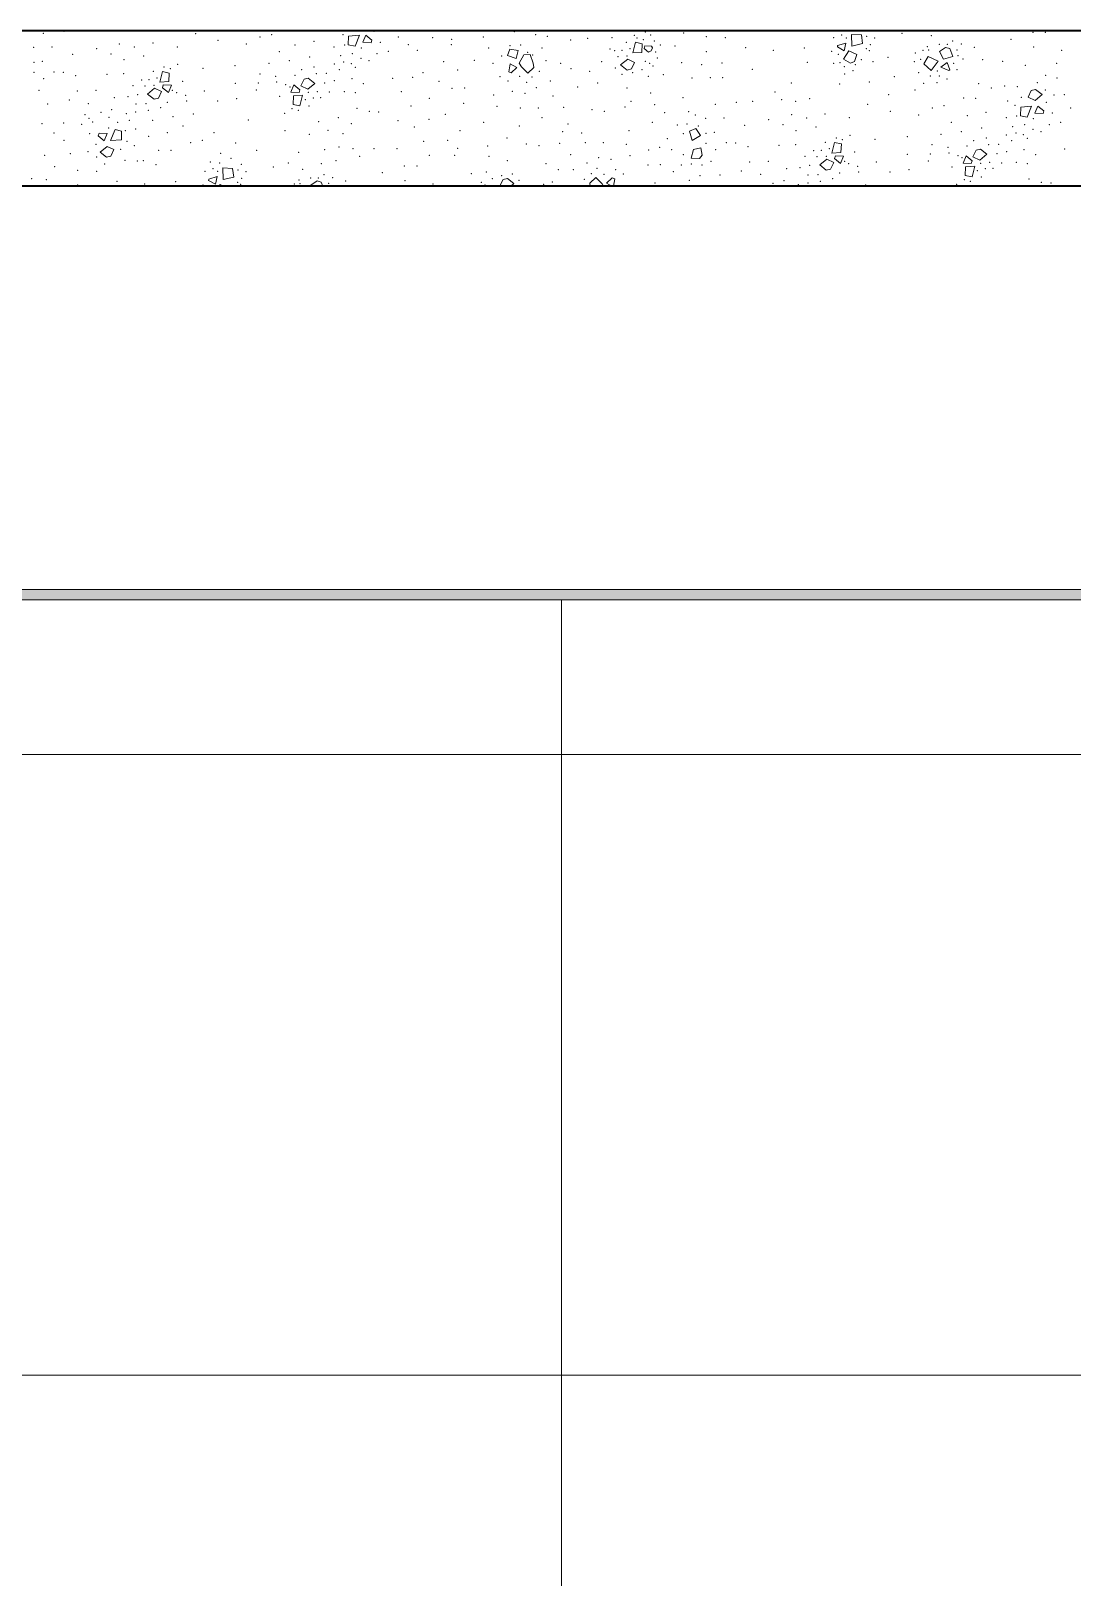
# Model space of a CAD drawing. Header units: metres. Extents: x -1.9 to 95.3, y -2.2 to 2.5.
# Drawn here: x 85.226 to 86.232, y 0.09 to 1.585 of the extents above; entities that cross this region are included whole.
import ezdxf

# ---------------------------------------------------------------- set-up
doc = ezdxf.new("R2010")
doc.units = ezdxf.units.M
doc.header["$MEASUREMENT"] = 0
doc.layers.add('FORRO.EXEC', color=7, linetype='Continuous')
doc.layers.add('LAJES.EST', color=7, linetype='Continuous')
for name, color, linetype, lineweight in [('FORRO.EXEC_Caneta_No__241', 7, 'Continuous', 13), ('LAJES.EST_Caneta_No__1', 7, 'Continuous', 40), ('LAJES.EST_Caneta_No__241', 7, 'Continuous', 13)]:
    doc.layers.add(name, color=color, linetype=linetype, lineweight=lineweight)
doc.layers.add('PAREDE CONSTRUIR_Caneta_No__97', color=7, linetype='Continuous', lineweight=13, true_color=0x6b6b6b)

# ---------------------------------------------------------------- blocks, each defined once
blk = doc.blocks.new('*X297', base_point=(44.9347, -2.115))
at = {"layer": 'LAJES.EST_Caneta_No__241', "color": 7, "linetype": 'Continuous', "lineweight": 13}
for p, q in [((85.5326, 1.5716), (85.5329, 1.58)), ((85.5326, 1.5716), (85.5391, 1.5702)), ((85.5329, 1.58), (85.5434, 1.5809)), ((85.5434, 1.5809), (85.5391, 1.5702)), ((85.5466, 1.574), (85.5495, 1.581)), ((85.5546, 1.5736), (85.5466, 1.574)), ((85.5495, 1.581), (85.5553, 1.5762)), ((85.5553, 1.5762), (85.5546, 1.5736)), ((85.8077, 1.5637), (85.8102, 1.574)), ((85.8167, 1.5726), (85.8102, 1.574)), ((85.8167, 1.5726), (85.8164, 1.5642)), ((85.8186, 1.5679), (85.8193, 1.5705)), ((85.8193, 1.5705), (85.8256, 1.5702)), ((85.8266, 1.5687), (85.8256, 1.5702)), ((86.0054, 1.5697), (86.0055, 1.571)), ((86.0055, 1.571), (86.0136, 1.5733)), ((86.0136, 1.5733), (86.0119, 1.5659)), ((86.0194, 1.5703), (86.0191, 1.5817)), ((86.0286, 1.5812), (86.0191, 1.5817)), ((86.0296, 1.5729), (86.0194, 1.5703)), ((86.0286, 1.5812), (86.0296, 1.5729)), ((85.6887, 1.5675), (85.6864, 1.5612)), ((85.6948, 1.5583), (85.6864, 1.5612)), ((85.6887, 1.5675), (85.6969, 1.566)), ((85.6969, 1.566), (85.6948, 1.5583)), ((85.7024, 1.5618), (85.6978, 1.5538)), ((85.7084, 1.5622), (85.7024, 1.5618)), ((85.7114, 1.5538), (85.7084, 1.5622)), ((85.8027, 1.5578), (85.7958, 1.5522)), ((85.8027, 1.5578), (85.8093, 1.5546)), ((85.8164, 1.5642), (85.8077, 1.5637)), ((85.8227, 1.5646), (85.8186, 1.5679)), ((85.8227, 1.5646), (85.8254, 1.5656)), ((85.8266, 1.5687), (85.8254, 1.5656)), ((86.0119, 1.5659), (86.0054, 1.5697)), ((86.0165, 1.5657), (86.0112, 1.5578)), ((86.0182, 1.5538), (86.0112, 1.5578)), ((86.0165, 1.5657), (86.0241, 1.5623)), ((86.0221, 1.5555), (86.0182, 1.5538)), ((86.0241, 1.5623), (86.0221, 1.5555)), ((86.0889, 1.5532), (86.0933, 1.5603)), ((86.0933, 1.5603), (86.1029, 1.5559)), ((86.1029, 1.5559), (86.096, 1.5468)), ((86.1043, 1.5651), (86.1101, 1.5691)), ((86.1081, 1.5577), (86.1043, 1.5651)), ((86.1081, 1.5577), (86.1172, 1.5604)), ((86.1101, 1.5691), (86.1142, 1.5679)), ((86.1142, 1.5679), (86.1172, 1.5604)), ((85.3504, 1.5354), (85.353, 1.5457)), ((85.3595, 1.5443), (85.353, 1.5457)), ((85.3595, 1.5443), (85.3591, 1.536)), ((85.6877, 1.5454), (85.6891, 1.5532)), ((85.6902, 1.5444), (85.6877, 1.5454)), ((85.6891, 1.5532), (85.6957, 1.5495)), ((85.6957, 1.5495), (85.6902, 1.5444)), ((85.7, 1.5503), (85.6978, 1.5538)), ((85.7061, 1.544), (85.7, 1.5503)), ((85.7119, 1.5496), (85.7061, 1.544)), ((85.7114, 1.5538), (85.7119, 1.5496)), ((85.8022, 1.5472), (85.7958, 1.5522)), ((85.8063, 1.5482), (85.8022, 1.5472)), ((85.8093, 1.5546), (85.8063, 1.5482)), ((86.0889, 1.5532), (86.096, 1.5468)), ((86.1055, 1.5499), (86.1115, 1.5545)), ((86.1132, 1.5466), (86.1055, 1.5499)), ((86.1115, 1.5545), (86.1141, 1.5475)), ((86.1141, 1.5475), (86.1132, 1.5466)), ((85.3454, 1.5295), (85.3386, 1.524)), ((85.3454, 1.5295), (85.3521, 1.5263)), ((85.3521, 1.5263), (85.349, 1.52)), ((85.3591, 1.536), (85.3504, 1.5354)), ((85.353, 1.5301), (85.3537, 1.5328)), ((85.3588, 1.5254), (85.353, 1.5301)), ((85.3537, 1.5328), (85.3616, 1.5324)), ((85.3616, 1.5324), (85.3588, 1.5254)), ((85.4771, 1.5258), (85.48, 1.5329)), ((85.4851, 1.5255), (85.4771, 1.5258)), ((85.48, 1.5329), (85.4858, 1.5281)), ((85.4858, 1.5281), (85.4851, 1.5255)), ((85.4867, 1.5319), (85.4898, 1.5383)), ((85.4934, 1.5287), (85.4867, 1.5319)), ((85.4898, 1.5383), (85.4939, 1.5393)), ((85.4934, 1.5287), (85.5002, 1.5343)), ((85.4939, 1.5393), (85.5002, 1.5343)), ((86.1898, 1.521), (86.1929, 1.5274)), ((86.1929, 1.5274), (86.197, 1.5284)), ((86.197, 1.5284), (86.2033, 1.5234)), ((85.3449, 1.5189), (85.3386, 1.524)), ((85.349, 1.52), (85.3449, 1.5189)), ((85.4793, 1.5139), (85.4796, 1.5223)), ((85.4793, 1.5139), (85.4858, 1.5125)), ((85.4796, 1.5223), (85.4883, 1.5228)), ((85.4883, 1.5228), (85.4858, 1.5125)), ((86.1824, 1.503), (86.1827, 1.5114)), ((86.1827, 1.5114), (86.1932, 1.5123)), ((86.1932, 1.5123), (86.1889, 1.5016)), ((86.1965, 1.5178), (86.1898, 1.521)), ((86.1964, 1.5054), (86.1993, 1.5124)), ((86.1965, 1.5178), (86.2033, 1.5234)), ((86.1993, 1.5124), (86.2051, 1.5076)), ((86.1824, 1.503), (86.1889, 1.5016)), ((86.2044, 1.505), (86.1964, 1.5054)), ((86.2051, 1.5076), (86.2044, 1.505)), ((85.2909, 1.4836), (85.2916, 1.4862)), ((85.2967, 1.4788), (85.2909, 1.4836)), ((85.2916, 1.4862), (85.2995, 1.4858)), ((85.2995, 1.4858), (85.2967, 1.4788)), ((85.3028, 1.4789), (85.3071, 1.4896)), ((85.3135, 1.4882), (85.3071, 1.4896)), ((85.3135, 1.4882), (85.3132, 1.4798)), ((85.8685, 1.4907), (85.8624, 1.488)), ((85.8651, 1.479), (85.8624, 1.488)), ((85.8732, 1.4839), (85.8651, 1.479)), ((85.8685, 1.4907), (85.8732, 1.4839)), ((85.2995, 1.4734), (85.2926, 1.4678)), ((85.299, 1.4628), (85.2926, 1.4678)), ((85.2995, 1.4734), (85.3061, 1.4702)), ((85.3132, 1.4798), (85.3028, 1.4789)), ((85.3061, 1.4702), (85.3031, 1.4638)), ((85.8662, 1.4705), (85.8641, 1.4619)), ((85.8662, 1.4705), (85.8734, 1.4719)), ((85.8734, 1.4719), (85.8748, 1.465)), ((86.0002, 1.4668), (86.0028, 1.4771)), ((86.0089, 1.4674), (86.0002, 1.4668)), ((86.0093, 1.4757), (86.0028, 1.4771)), ((86.0093, 1.4757), (86.0089, 1.4674)), ((86.1365, 1.4633), (86.1396, 1.4697)), ((86.1396, 1.4697), (86.1437, 1.4707)), ((86.1432, 1.4601), (86.15, 1.4657)), ((86.1437, 1.4707), (86.15, 1.4657)), ((85.3031, 1.4638), (85.299, 1.4628)), ((85.4117, 1.4412), (85.4113, 1.4525)), ((85.4208, 1.452), (85.4113, 1.4525)), ((85.4208, 1.452), (85.4218, 1.4437)), ((85.8722, 1.4617), (85.8641, 1.4619)), ((85.8748, 1.465), (85.8722, 1.4617)), ((85.9952, 1.4609), (85.9884, 1.4554)), ((85.9947, 1.4504), (85.9884, 1.4554)), ((85.9988, 1.4514), (85.9947, 1.4504)), ((85.9952, 1.4609), (86.0019, 1.4577)), ((86.0019, 1.4577), (85.9988, 1.4514)), ((86.0028, 1.4616), (86.0035, 1.4642)), ((86.0086, 1.4568), (86.0028, 1.4616)), ((86.0035, 1.4642), (86.0114, 1.4638)), ((86.0114, 1.4638), (86.0086, 1.4568)), ((86.127, 1.4572), (86.1298, 1.4643)), ((86.1349, 1.4569), (86.127, 1.4572)), ((86.1291, 1.4453), (86.1294, 1.4537)), ((86.1294, 1.4537), (86.1382, 1.4542)), ((86.1298, 1.4643), (86.1356, 1.4595)), ((86.1356, 1.4595), (86.1349, 1.4569)), ((86.1382, 1.4542), (86.1356, 1.4439)), ((86.1432, 1.4601), (86.1365, 1.4633)), ((85.3976, 1.4405), (85.3978, 1.4418)), ((85.4041, 1.4367), (85.3976, 1.4405)), ((85.3978, 1.4418), (85.4058, 1.4441)), ((85.4058, 1.4441), (85.4041, 1.4367)), ((85.4088, 1.4365), (85.4078, 1.435)), ((85.4088, 1.4365), (85.4121, 1.435)), ((85.4218, 1.4437), (85.4117, 1.4412)), ((85.4965, 1.4359), (85.5024, 1.4399)), ((85.497, 1.435), (85.4965, 1.4359)), ((85.5024, 1.4399), (85.5064, 1.4387)), ((85.5064, 1.4387), (85.5079, 1.435)), ((85.6792, 1.4351), (85.6823, 1.4414)), ((85.6823, 1.4414), (85.6864, 1.4424)), ((85.6864, 1.4424), (85.6927, 1.4374)), ((85.6898, 1.435), (85.6927, 1.4374)), ((85.7661, 1.4378), (85.7719, 1.4434)), ((85.7664, 1.435), (85.7661, 1.4378)), ((85.7719, 1.4434), (85.778, 1.4371)), ((85.778, 1.4371), (85.7792, 1.435)), ((85.7823, 1.4379), (85.7878, 1.443)), ((85.7873, 1.435), (85.7823, 1.4379)), ((85.7878, 1.443), (85.7903, 1.442)), ((85.7903, 1.442), (85.789, 1.435)), ((86.1291, 1.4453), (86.1356, 1.4439)), ((85.6794, 1.435), (85.6792, 1.4351))]:
    blk.add_line(p, q, dxfattribs=at)
for p in [(85.9544, 1.5849), (85.2377, 1.5827), (85.2578, 1.5846), (85.3113, 1.5725), (85.3437, 1.5732), (85.3849, 1.5825), (85.4068, 1.576), (85.4341, 1.5724), (85.4474, 1.579), (85.4585, 1.5814), (85.4812, 1.5715), (85.4993, 1.575), (85.5274, 1.5815), (85.5291, 1.5713), (85.5576, 1.5846), (85.5635, 1.5741), (85.5811, 1.5791), (85.5908, 1.5718), (85.6141, 1.5784), (85.6323, 1.5716), (85.6324, 1.5769), (85.6631, 1.5791), (85.6888, 1.5709), (85.6932, 1.5843), (85.6991, 1.5713), (85.7138, 1.5814), (85.7251, 1.5797), (85.7476, 1.5761), (85.764, 1.5779), (85.7874, 1.5784), (85.8013, 1.574), (85.809, 1.5808), (85.8118, 1.5783), (85.8178, 1.5767), (85.8199, 1.5841), (85.825, 1.5811), (85.8286, 1.5754), (85.8344, 1.5713), (85.8485, 1.5704), (85.8567, 1.5829), (85.8787, 1.5794), (85.897, 1.5785), (86.0019, 1.5784), (86.0096, 1.5809), (86.0141, 1.5783), (86.0337, 1.5798), (86.0374, 1.5717), (86.0415, 1.578), (86.068, 1.5826), (86.0925, 1.5699), (86.0962, 1.5804), (86.1039, 1.5719), (86.1116, 1.572), (86.117, 1.5751), (86.1253, 1.5724), (86.1734, 1.577), (86.1947, 1.5835), (86.2066, 1.5836), (85.2283, 1.5692), (85.2368, 1.5555), (85.246, 1.5694), (85.266, 1.5623), (85.2893, 1.5678), (85.3032, 1.5628), (85.3157, 1.5572), (85.3259, 1.5694), (85.3348, 1.5608), (85.3673, 1.5696), (85.4659, 1.5651), (85.4756, 1.5563), (85.4952, 1.5598), (85.5189, 1.5696), (85.5252, 1.5611), (85.5282, 1.5548), (85.5366, 1.5631), (85.5449, 1.5584), (85.5451, 1.5686), (85.5525, 1.5562), (85.5605, 1.5629), (85.5714, 1.5652), (85.5993, 1.5662), (85.6247, 1.5552), (85.6543, 1.5565), (85.6682, 1.5684), (85.6808, 1.5606), (85.706, 1.5643), (85.711, 1.5617), (85.7198, 1.5685), (85.7236, 1.5563), (85.7777, 1.5552), (85.7857, 1.5674), (85.79, 1.5659), (85.7933, 1.5601), (85.7973, 1.5663), (85.8021, 1.5608), (85.805, 1.5679), (85.8198, 1.5556), (85.8297, 1.5646), (85.8315, 1.5588), (85.8789, 1.5651), (85.9167, 1.5687), (85.9436, 1.5662), (85.9734, 1.5685), (86, 1.5652), (86.0065, 1.5625), (86.0287, 1.5572), (86.0333, 1.5679), (86.0363, 1.5659), (86.04, 1.5554), (86.0545, 1.5594), (86.0798, 1.5554), (86.0809, 1.5638), (86.0858, 1.5575), (86.0881, 1.5661), (86.0937, 1.5665), (86.1212, 1.5667), (86.122, 1.5612), (86.1268, 1.5577), (86.1378, 1.569), (86.1458, 1.5571), (86.1653, 1.5555), (86.1953, 1.5694), (86.2223, 1.5663), (85.2286, 1.5448), (85.2287, 1.5546), (85.2481, 1.5454), (85.2572, 1.5451), (85.2692, 1.5418), (85.2992, 1.5429), (85.3153, 1.5437), (85.344, 1.5458), (85.3545, 1.55), (85.3605, 1.5484), (85.3677, 1.5528), (85.392, 1.5489), (85.4232, 1.5513), (85.4471, 1.5435), (85.4559, 1.5536), (85.4625, 1.541), (85.4811, 1.5422), (85.4875, 1.5474), (85.4996, 1.55), (85.5018, 1.5437), (85.5115, 1.544), (85.519, 1.5531), (85.524, 1.5475), (85.5355, 1.5532), (85.5393, 1.5497), (85.5948, 1.5401), (85.6049, 1.5447), (85.6383, 1.5472), (85.6726, 1.5536), (85.6793, 1.5408), (85.6982, 1.541), (85.7102, 1.5403), (85.7172, 1.546), (85.7379, 1.5536), (85.748, 1.5485), (85.7661, 1.5458), (85.7908, 1.549), (85.7973, 1.5431), (85.8076, 1.5445), (85.8167, 1.5476), (85.8226, 1.541), (85.8239, 1.5536), (85.8273, 1.5511), (85.8372, 1.5427), (85.8548, 1.5542), (85.8741, 1.5525), (85.894, 1.554), (85.8946, 1.5399), (85.9233, 1.548), (85.9764, 1.5546), (86.002, 1.5538), (86.0079, 1.5542), (86.012, 1.5504), (86.0124, 1.5433), (86.0206, 1.5465), (86.0228, 1.5523), (86.0604, 1.5407), (86.0841, 1.5446), (86.0954, 1.5413), (86.102, 1.5464), (86.1039, 1.5415), (86.1179, 1.5538), (86.1212, 1.5476), (86.187, 1.5517), (86.2067, 1.5419), (86.2174, 1.5537), (85.2335, 1.5274), (85.238, 1.5387), (85.2708, 1.5269), (85.2888, 1.5274), (85.3244, 1.5322), (85.3327, 1.5377), (85.336, 1.5319), (85.34, 1.538), (85.3448, 1.5325), (85.3478, 1.5396), (85.3625, 1.5274), (85.3666, 1.5254), (85.3724, 1.5364), (85.3933, 1.5269), (85.4234, 1.5342), (85.4436, 1.5278), (85.4456, 1.5346), (85.4634, 1.5356), (85.4721, 1.5329), (85.4762, 1.5309), (85.494, 1.5257), (85.5028, 1.5264), (85.5099, 1.5348), (85.5144, 1.526), (85.5192, 1.5368), (85.5287, 1.5264), (85.5361, 1.5389), (85.5393, 1.5253), (85.5472, 1.534), (85.5754, 1.5393), (85.584, 1.5263), (85.6203, 1.5363), (85.633, 1.5296), (85.6451, 1.5297), (85.687, 1.5366), (85.6913, 1.5267), (85.7049, 1.5353), (85.7145, 1.53), (85.7278, 1.5365), (85.7542, 1.5307), (85.7736, 1.5346), (85.8021, 1.5299), (85.8248, 1.5249), (85.8649, 1.5395), (85.8827, 1.5398), (85.9451, 1.5259), (85.961, 1.5347), (86.0076, 1.5336), (86.0364, 1.5355), (86.0805, 1.5279), (86.0888, 1.5343), (86.1017, 1.5349), (86.1114, 1.5386), (86.142, 1.534), (86.1542, 1.5299), (86.1673, 1.5319), (86.1794, 1.5312), (86.1989, 1.5349), (86.2064, 1.528), (86.2176, 1.5395), (85.2421, 1.5144), (85.2629, 1.5182), (85.2814, 1.5148), (85.3065, 1.5205), (85.3196, 1.5215), (85.3273, 1.5143), (85.3289, 1.5234), (85.337, 1.5146), (85.3512, 1.5108), (85.3577, 1.5161), (85.3754, 1.5227), (85.3763, 1.5172), (85.4064, 1.5173), (85.4248, 1.5195), (85.4664, 1.5219), (85.491, 1.5186), (85.4947, 1.5125), (85.4988, 1.5202), (85.506, 1.5206), (85.5409, 1.5103), (85.5932, 1.5123), (85.6109, 1.5198), (85.6443, 1.5151), (85.6732, 1.5229), (85.6764, 1.5121), (85.6988, 1.5104), (85.7035, 1.5248), (85.7162, 1.5105), (85.7304, 1.522), (85.7408, 1.5112), (85.8001, 1.5113), (85.8058, 1.517), (85.8288, 1.5137), (85.8562, 1.5204), (85.8875, 1.5141), (85.9076, 1.516), (85.9237, 1.517), (85.9516, 1.5184), (85.965, 1.517), (85.9788, 1.5196), (86.0347, 1.5139), (86.055, 1.5233), (86.0972, 1.5104), (86.1084, 1.5128), (86.1274, 1.52), (86.1392, 1.5199), (86.1702, 1.5171), (86.1772, 1.5129), (86.1832, 1.5207), (86.2074, 1.516), (86.2148, 1.5229), (86.2248, 1.5235), (86.2309, 1.5105), (85.2366, 1.4953), (85.2576, 1.4959), (85.2782, 1.504), (85.282, 1.5005), (85.2856, 1.4969), (85.2935, 1.5062), (85.3013, 1.5014), (85.3039, 1.5088), (85.3096, 1.4967), (85.318, 1.505), (85.3209, 1.4987), (85.3272, 1.5067), (85.3392, 1.5083), (85.3436, 1.4984), (85.3632, 1.502), (85.3829, 1.5046), (85.436, 1.4988), (85.4711, 1.5054), (85.4783, 1.5098), (85.4843, 1.5082), (85.5039, 1.4974), (85.523, 1.501), (85.5355, 1.4954), (85.5529, 1.5071), (85.562, 1.5067), (85.5806, 1.4982), (85.6107, 1.4995), (85.6264, 1.5042), (85.6634, 1.4965), (85.7199, 1.5011), (85.745, 1.4951), (85.7681, 1.5089), (85.7802, 1.5071), (85.8267, 1.4965), (85.8386, 1.506), (85.8602, 1.4951), (85.8618, 1.5068), (85.868, 1.5036), (85.8781, 1.5006), (85.8958, 1.5008), (85.9391, 1.4992), (85.9611, 1.5039), (85.9757, 1.5008), (85.9935, 1.5046), (86.0171, 1.501), (86.0566, 1.5074), (86.0839, 1.5038), (86.1157, 1.4965), (86.131, 1.5029), (86.1491, 1.5064), (86.1688, 1.501), (86.1789, 1.5027), (86.1949, 1.5), (86.2133, 1.5055), (86.2212, 1.4967), (85.248, 1.4864), (85.2747, 1.4946), (85.2827, 1.4857), (85.301, 1.4912), (85.317, 1.4885), (85.3272, 1.4902), (85.3395, 1.4832), (85.3575, 1.4867), (85.3729, 1.4931), (85.4027, 1.4866), (85.4715, 1.4886), (85.4951, 1.4851), (85.5129, 1.4889), (85.5275, 1.4858), (85.5963, 1.492), (85.6406, 1.4886), (85.686, 1.4815), (85.698, 1.4932), (85.7399, 1.4877), (85.7581, 1.4863), (85.8039, 1.4886), (85.8409, 1.4809), (85.8507, 1.4939), (85.8566, 1.4856), (85.871, 1.4931), (85.8785, 1.486), (85.8866, 1.4869), (85.9158, 1.4937), (85.953, 1.4942), (85.9655, 1.4886), (85.9847, 1.4922), (86.0043, 1.4814), (86.0175, 1.4842), (86.0419, 1.4803), (86.073, 1.4827), (86.1057, 1.485), (86.1254, 1.4877), (86.145, 1.4912), (86.1494, 1.4814), (86.1688, 1.4845), (86.175, 1.4925), (86.178, 1.4862), (86.1853, 1.4846), (86.1864, 1.4945), (86.1891, 1.4811), (86.1947, 1.4898), (86.2023, 1.4876), (86.2103, 1.4943), (85.2577, 1.4792), (85.2638, 1.4662), (85.2811, 1.4683), (85.2886, 1.4752), (85.3127, 1.4706), (85.3187, 1.4783), (85.3257, 1.4741), (85.3494, 1.4697), (85.3612, 1.4697), (85.3802, 1.4768), (85.3914, 1.4792), (85.4091, 1.4667), (85.4237, 1.4765), (85.4439, 1.4697), (85.4845, 1.4676), (85.5097, 1.4701), (85.5236, 1.4727), (85.537, 1.4713), (85.5575, 1.4711), (85.5798, 1.471), (85.6054, 1.4783), (85.6286, 1.4791), (85.6385, 1.4714), (85.6672, 1.4738), (85.7047, 1.4758), (85.7169, 1.4739), (85.7371, 1.4762), (85.7475, 1.4654), (85.7617, 1.4769), (85.7792, 1.477), (85.8015, 1.4753), (85.823, 1.47), (85.8336, 1.4724), (85.8453, 1.4701), (85.8564, 1.4653), (85.8784, 1.4762), (85.8879, 1.4701), (85.898, 1.4768), (85.907, 1.4765), (85.919, 1.4732), (85.949, 1.4743), (85.9651, 1.4751), (85.9826, 1.4691), (85.9898, 1.4694), (85.9938, 1.4772), (85.9976, 1.4711), (86.0103, 1.4799), (86.0222, 1.4678), (86.0732, 1.4656), (86.0954, 1.466), (86.0969, 1.4749), (86.1123, 1.4724), (86.1132, 1.467), (86.1309, 1.4736), (86.1373, 1.4788), (86.1516, 1.4751), (86.1597, 1.4662), (86.1613, 1.4754), (86.169, 1.4682), (86.1738, 1.4789), (86.1859, 1.4703), (86.197, 1.4654), (86.2252, 1.4707), (85.2392, 1.4648), (85.2489, 1.4538), (85.271, 1.4502), (85.2895, 1.4632), (85.2971, 1.4563), (85.3166, 1.46), (85.3287, 1.4593), (85.3344, 1.4597), (85.3466, 1.4557), (85.3993, 1.4582), (85.4018, 1.4517), (85.4083, 1.4572), (85.4191, 1.4617), (85.4259, 1.4506), (85.4293, 1.456), (85.4602, 1.4534), (85.4747, 1.4573), (85.4885, 1.4512), (85.5064, 1.4565), (85.5206, 1.4595), (85.5435, 1.4638), (85.5869, 1.4543), (85.5989, 1.4544), (85.6111, 1.4648), (85.6355, 1.4648), (85.6685, 1.4636), (85.6864, 1.4597), (85.7238, 1.4567), (85.7356, 1.4507), (85.7502, 1.4509), (85.7634, 1.4574), (85.7731, 1.4521), (85.7745, 1.4626), (85.7867, 1.4607), (85.791, 1.4508), (85.8048, 1.4645), (85.8222, 1.4555), (85.8343, 1.4556), (85.8546, 1.4553), (85.8644, 1.4563), (85.8746, 1.4554), (85.8833, 1.4588), (85.9206, 1.4583), (85.9386, 1.4588), (85.9563, 1.4519), (85.9694, 1.4529), (85.9742, 1.4636), (85.9787, 1.4549), (85.9858, 1.4633), (85.9946, 1.4639), (86.0124, 1.4588), (86.0164, 1.4568), (86.0252, 1.4541), (86.0431, 1.4583), (86.0746, 1.4509), (86.0934, 1.4592), (86.1162, 1.4533), (86.122, 1.4643), (86.126, 1.4623), (86.1438, 1.4571), (86.1486, 1.4517), (86.1526, 1.4578), (86.1558, 1.452), (86.1642, 1.4574), (86.1785, 1.4578), (86.1891, 1.4567), (85.2266, 1.4421), (85.2407, 1.4412), (85.2711, 1.4359), (85.2892, 1.4493), (85.309, 1.4395), (85.3358, 1.4371), (85.3657, 1.4393), (85.3922, 1.436), (85.3942, 1.4492), (85.4063, 1.4491), (85.4255, 1.4387), (85.4285, 1.4367), (85.4296, 1.4425), (85.4337, 1.4489), (85.4803, 1.437), (85.4848, 1.4407), (85.4859, 1.4373), (85.4961, 1.4427), (85.5038, 1.4428), (85.5092, 1.4459), (85.5135, 1.4375), (85.5175, 1.4432), (85.53, 1.4398), (85.5656, 1.4478), (85.5875, 1.4402), (85.6145, 1.4371), (85.6338, 1.4354), (85.6514, 1.447), (85.6613, 1.4385), (85.6647, 1.436), (85.666, 1.4486), (85.6719, 1.442), (85.681, 1.4452), (85.6913, 1.4465), (85.6978, 1.4406), (85.7215, 1.4367), (85.73, 1.4389), (85.7607, 1.4414), (85.7677, 1.4471), (85.7797, 1.4464), (85.7986, 1.4466), (85.829, 1.4379), (85.847, 1.4489), (85.8624, 1.4405), (85.8725, 1.4451), (85.8919, 1.4458), (85.9127, 1.4496), (85.928, 1.4354), (85.9312, 1.4462), (85.9433, 1.4376), (85.9537, 1.4402), (85.9678, 1.4364), (85.977, 1.4381), (85.9771, 1.4457), (85.9868, 1.446), (85.989, 1.4397), (86.001, 1.4422), (86.0075, 1.4475), (86.0261, 1.4486), (86.0327, 1.436), (86.0562, 1.4487), (86.1209, 1.4368), (86.1281, 1.4412), (86.1341, 1.4396), (86.1408, 1.45), (86.1446, 1.4439), (86.1907, 1.4417), (86.2027, 1.4385), (86.2118, 1.4381)]:
    blk.add_point(p, dxfattribs=at)

msp = doc.modelspace()

# ---------------------------------------------------------------- hatches: boundary and pattern name
at = {"layer": 'FORRO.EXEC', "linetype": 'Continuous', "lineweight": 0, "true_color": 0xffffff}
msp.add_hatch(color=7, dxfattribs=at).paths.add_polyline_path([(83.3384, 1.045), (83.3384, 1.035), (87.0349, 1.035), (87.0349, 1.045)])
at = {"layer": 'PAREDE CONSTRUIR_Caneta_No__97', "linetype": 'Continuous', "lineweight": 13, "true_color": 0x6b6b6b}
h = msp.add_hatch(dxfattribs=at)
h.set_pattern_fill('Ceramica_60_x_60_0017', color=251, style=0, pattern_type=2)
h.set_pattern_definition([(180, (83.3384, -2.115), (0, 0.6), []), (90, (83.3384, -2.115), (0.6, 0), [])])
h.paths.add_polyline_path([(83.3384, 1.035), (83.3384, 0.037), (83.3574, 0.037), (83.3574, -1.105), (83.3934, -1.105), (83.4005, -1.1079), (83.4034, -1.115), (83.4005, -1.1221), (83.3934, -1.125), (83.3574, -1.125), (83.3574, -2.115), (87.0349, -2.115), (87.0349, -1.315), (85.6769, -1.315), (85.6769, -1.37), (85.5159, -1.37), (85.5159, -1.375), (85.5163, -1.375), (85.5159, -1.3753), (85.5159, -1.405), (85.4339, -1.405), (85.4339, -1.3753), (85.4335, -1.375), (85.4339, -1.375), (85.4339, -1.37), (85.2729, -1.37), (85.2729, -1.315), (85.1349, -1.315), (85.1349, -1.215), (85.1349, -1.115), (85.4659, -1.115), (85.4659, -1.051), (85.4659, -1.0401), (85.4659, -1.0088), (85.4672, -1.0044), (85.4705, -1.0011), (85.4751, -1), (85.4795, -1.0013), (85.4828, -1.0046), (85.4839, -1.0092), (85.4839, -1.0402), (85.4839, -1.051), (85.4839, -1.115), (87.0149, -1.115), (87.0149, -1.215), (87.0149, -1.115), (87.0349, -1.115), (87.0349, 0.045), (87.0249, 0.045), (87.0249, 0.095), (87.0249, 0.875), (87.0249, 0.925), (87.0349, 0.925), (87.0349, 1.035)])
h.paths.add_polyline_path([(83.9049, -1.362), (83.906, -1.3558), (83.9081, -1.3498), (83.9112, -1.3443), (83.9153, -1.3394), (83.9201, -1.3354), (83.9228, -1.3338), (83.9243, -1.3329), (83.9269, -1.3307), (83.9291, -1.3281), (83.9305, -1.3255), (83.9343, -1.3177), (83.9348, -1.3151), (83.9349, -1.315), (84.1149, -1.315), (84.1149, -1.195), (84.1549, -1.195), (84.1549, -1.315), (84.3349, -1.315), (84.335, -1.3151), (84.3355, -1.3177), (84.3393, -1.3255), (84.3407, -1.3281), (84.3429, -1.3307), (84.3455, -1.3329), (84.347, -1.3338), (84.3497, -1.3354), (84.3545, -1.3394), (84.3586, -1.3443), (84.3617, -1.3498), (84.3638, -1.3558), (84.3649, -1.362), (84.3649, -1.3649), (84.3649, -1.365), (84.3549, -1.365), (84.3549, -1.3716), (84.3526, -1.3845), (84.3481, -1.3969), (84.3415, -1.4083), (84.3331, -1.4184), (84.323, -1.4268), (84.3182, -1.4296), (84.3047, -1.4376), (84.2753, -1.4488), (84.2443, -1.4548), (84.226, -1.455), (84.1559, -1.455), (84.1559, -1.475), (84.1139, -1.475), (84.1139, -1.455), (84.0438, -1.455), (84.0255, -1.4548), (83.9945, -1.4488), (83.9651, -1.4376), (83.9516, -1.4296), (83.9468, -1.4268), (83.9367, -1.4184), (83.9283, -1.4083), (83.9217, -1.3969), (83.9172, -1.3845), (83.9149, -1.3716), (83.9149, -1.365), (83.9049, -1.365), (83.9049, -1.3649)], flags=0)

# ---------------------------------------------------------------- linework, layer by layer
at = {"layer": 'FORRO.EXEC_Caneta_No__241', "color": 7, "linetype": 'Continuous', "lineweight": 13}
for p, q in [((87.0349, 1.045), (83.3384, 1.045)), ((87.0349, 1.035), (83.3384, 1.035))]:
    msp.add_line(p, q, dxfattribs=at)
at = {"layer": 'LAJES.EST_Caneta_No__1', "color": 7, "linetype": 'Continuous', "lineweight": 40}
for p, q in [((87.0349, 1.585), (83.1384, 1.585)), ((87.0349, 1.435), (83.3384, 1.435))]:
    msp.add_line(p, q, dxfattribs=at)

# ---------------------------------------------------------------- block references
at = {"layer": 'LAJES.EST', "lineweight": 0}
msp.add_blockref('*X297', (44.9347, -2.115), dxfattribs=at)

doc.saveas('drawing.dxf')
